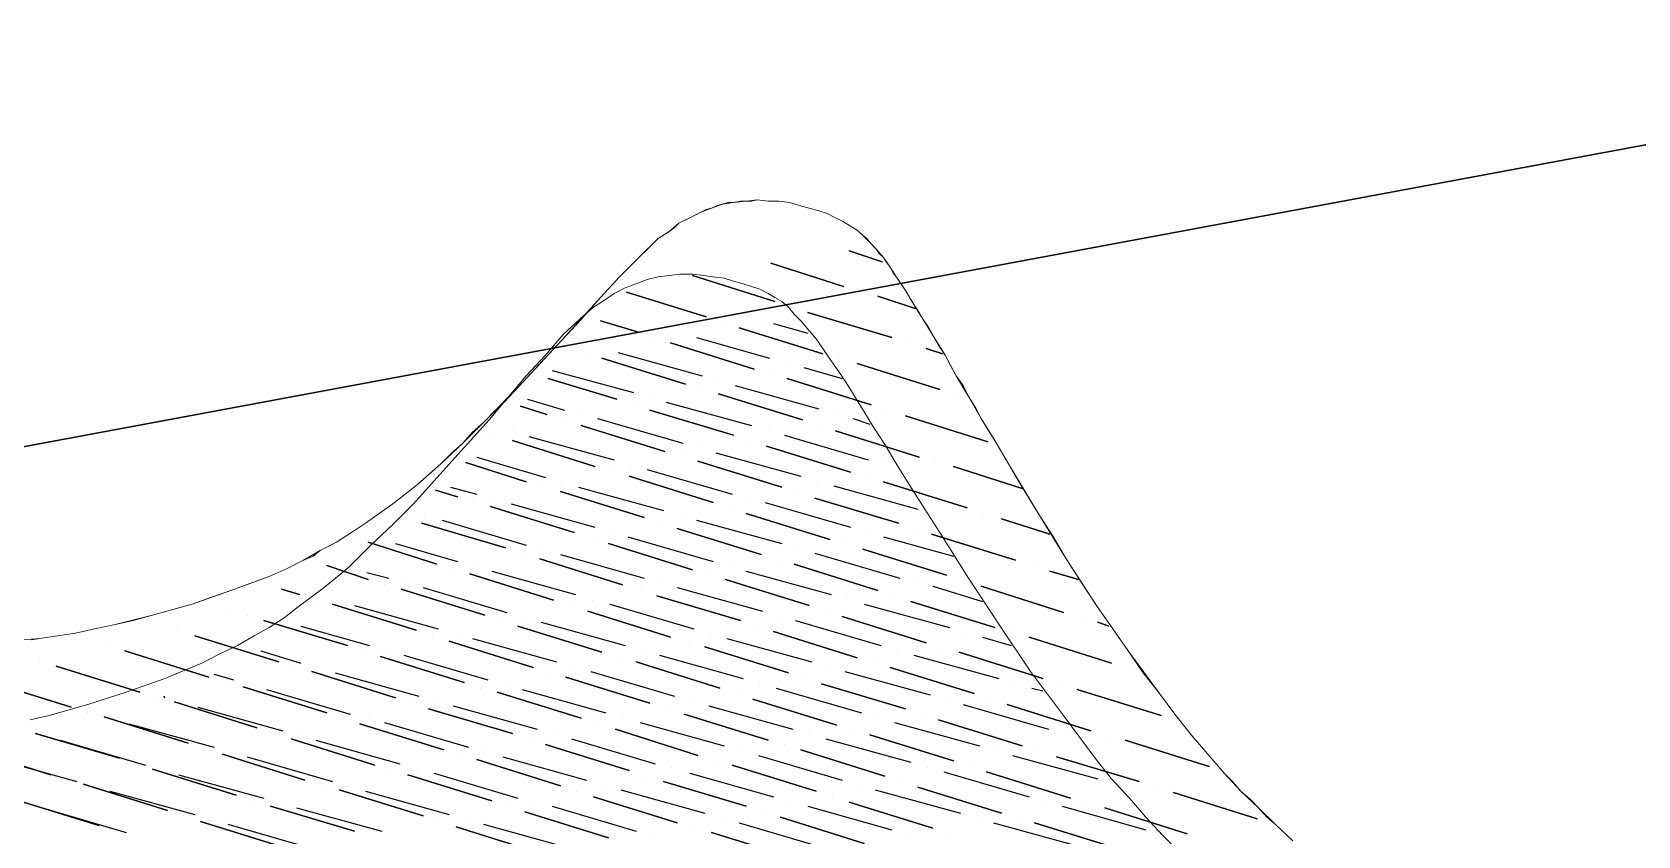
# Model space of a CAD drawing. Header units: millimetres. Extents: x -5841 to 140562, y 1006 to 102310.
# Drawn here: x 102551 to 103788, y 39565 to 40184 of the extents above; entities that cross this region are included whole.
import ezdxf

# ---------------------------------------------------------------- set-up
doc = ezdxf.new("R2010")
doc.units = ezdxf.units.MM
doc.header["$LTSCALE"] = 10
doc.layers.add('PDF18_0', color=7, linetype='Continuous')
doc.layers.add('PDF18_WALLS', color=7, linetype='Continuous')
doc.layers.add('PDF18_1_DRAWING', color=7, linetype='Continuous', true_color=0x5cb800)

msp = doc.modelspace()

# ---------------------------------------------------------------- linework, layer by layer
at = {"layer": 'PDF18_0', "lineweight": 0}
for points in [[(103521.9601, 39561.38745), (103508.20212, 39574.08713), (103495.50244, 39586.78681), (103481.74445, 39599.48649), (103469.04477, 39613.24447), (103456.3451, 39628.06076), (103443.64542, 39642.87706), (103430.94574, 39658.75165), (103419.30437, 39674.62625), (103394.96332, 39707.43375), (103370.62227, 39742.35787), (103347.33952, 39778.34029), (103325.11509, 39814.32271), (103302.89065, 39851.36344), (103292.30758, 39869.35465), (103281.72452, 39886.28756), (103272.19976, 39903.22046), (103262.675, 39919.09506), (103254.20855, 39934.96966), (103245.7421, 39948.72764), (103237.27564, 39962.48563), (103229.8675, 39974.127), (103223.51766, 39984.71007), (103217.16782, 39994.23482), (103211.87629, 40002.70128), (103206.58475, 40010.10942), (103201.29322, 40016.45926), (103196.00169, 40021.75079), (103190.71016, 40027.04233), (103186.47693, 40031.27555), (103181.1854, 40034.45047), (103175.89386, 40037.62539), (103169.54402, 40040.80031), (103163.19419, 40043.97523), (103156.84435, 40046.09185), (103149.4362, 40048.20846), (103142.02805, 40050.32507), (103134.61991, 40052.44168), (103126.15346, 40053.49999), (103117.687, 40053.49999), (103109.22055, 40054.5583), (103100.7541, 40053.49999), (103091.22934, 40052.44168), (103082.76289, 40051.38338), (103074.29644, 40048.20846), (103065.82998, 40045.03354), (103057.36353, 40040.80031), (103048.89708, 40036.56709), (103041.48893, 40030.21725), (103033.02248, 40024.92571), (103018.20619, 40010.10942), (103003.3899, 39995.29313), (102988.57361, 39979.41853), (102958.94102, 39946.61103), (102929.30844, 39914.86183), (102898.61755, 39883.11264), (102882.74295, 39867.23804), (102865.81005, 39851.36344), (102847.81884, 39835.48884), (102828.76932, 39820.67255), (102807.60319, 39805.85626), (102797.02012, 39798.44812), (102785.37875, 39791.03997), (102772.67907, 39784.69013), (102759.9794, 39777.28199), (102747.27972, 39770.93215), (102733.52173, 39764.58231), (102703.88915, 39753.99924), (102674.25657, 39743.41618), (102643.56568, 39734.94972), (102613.93309, 39727.54158), (102599.1168, 39724.36666), (102584.30051, 39721.19174), (102570.54253, 39719.07513), (102556.78454, 39716.95851), (102544.08486, 39715.90021)], [(102544.08486, 39715.90021), (102556.78454, 39716.95851), (102570.54253, 39719.07513), (102584.30051, 39721.19174), (102599.1168, 39724.36666), (102613.93309, 39727.54158), (102628.74939, 39730.7165), (102643.56568, 39734.94972), (102659.44027, 39739.18295), (102674.25657, 39743.41618), (102689.07286, 39748.70771), (102703.88915, 39753.99924), (102718.70544, 39759.29077), (102733.52173, 39764.58231), (102747.27972, 39770.93215), (102759.9794, 39777.28199), (102772.67907, 39784.69013), (102785.37875, 39791.03997), (102797.02012, 39798.44812), (102807.60319, 39805.85626), (102818.18625, 39813.26441), (102828.76932, 39820.67255), (102838.29408, 39828.0807), (102847.81884, 39835.48884), (102865.81005, 39851.36344), (102882.74295, 39867.23804), (102898.61755, 39883.11264), (102914.49215, 39898.98724), (102929.30844, 39914.86183), (102958.94102, 39946.61103), (102988.57361, 39979.41853), (103003.3899, 39995.29313), (103018.20619, 40010.10942), (103025.61434, 40017.51757), (103033.02248, 40024.92571), (103041.48893, 40030.21725), (103048.89708, 40036.56709), (103057.36353, 40040.80031), (103065.82998, 40045.03354), (103074.29644, 40048.20846), (103082.76289, 40051.38338), (103091.22934, 40052.44168), (103100.7541, 40053.49999), (103109.22055, 40054.5583), (103117.687, 40053.49999), (103126.15346, 40053.49999), (103134.61991, 40052.44168), (103142.02805, 40050.32507), (103149.4362, 40048.20846), (103156.84435, 40046.09185), (103163.19419, 40043.97523), (103169.54402, 40040.80031), (103175.89386, 40037.62539), (103181.1854, 40034.45047), (103186.47693, 40031.27555), (103190.71016, 40027.04233), (103196.00169, 40021.75079), (103201.29322, 40016.45926), (103206.58475, 40010.10942), (103211.87629, 40002.70128), (103217.16782, 39994.23482), (103220.34274, 39990.0016), (103223.51766, 39984.71007), (103226.69258, 39979.41853), (103229.8675, 39974.127), (103234.10072, 39967.77716), (103237.27564, 39962.48563), (103241.50887, 39956.13579), (103245.7421, 39948.72764), (103254.20855, 39934.96966), (103262.675, 39919.09506), (103272.19976, 39903.22046), (103281.72452, 39886.28756), (103292.30758, 39869.35465), (103302.89065, 39851.36344), (103325.11509, 39814.32271), (103347.33952, 39778.34029), (103370.62227, 39742.35787), (103383.32195, 39724.36666), (103394.96332, 39707.43375), (103406.60469, 39690.50085), (103419.30437, 39674.62625), (103430.94574, 39658.75165), (103443.64542, 39642.87706), (103456.3451, 39628.06076), (103469.04477, 39613.24447), (103481.74445, 39599.48649), (103495.50244, 39586.78681), (103508.20212, 39574.08713), (103521.9601, 39561.38745)], [(103521.9601, 39561.38745), (103508.20212, 39574.08713), (103501.85228, 39579.37866), (103495.50244, 39586.78681), (103489.1526, 39593.13665), (103481.74445, 39599.48649), (103475.39461, 39606.89463), (103469.04477, 39613.24447), (103456.3451, 39628.06076), (103443.64542, 39642.87706), (103430.94574, 39658.75165), (103419.30437, 39674.62625), (103406.60469, 39690.50085), (103394.96332, 39707.43375), (103383.32195, 39724.36666), (103370.62227, 39742.35787), (103358.98089, 39760.34908), (103347.33952, 39778.34029), (103336.75646, 39796.3315), (103325.11509, 39814.32271), (103313.47371, 39833.37223), (103302.89065, 39851.36344), (103292.30758, 39869.35465), (103287.01605, 39877.82111), (103281.72452, 39886.28756), (103277.49129, 39894.75401), (103272.19976, 39903.22046), (103267.96653, 39911.68692), (103262.675, 39919.09506), (103258.44177, 39926.50321), (103254.20855, 39934.96966), (103249.97532, 39941.3195), (103245.7421, 39948.72764), (103241.50887, 39956.13579), (103237.27564, 39962.48563), (103234.10072, 39967.77716), (103229.8675, 39974.127), (103226.69258, 39979.41853), (103223.51766, 39984.71007), (103220.34274, 39990.0016), (103217.16782, 39994.23482), (103213.9929, 39998.46805), (103211.87629, 40002.70128), (103208.70137, 40006.9345), (103206.58475, 40010.10942), (103203.40983, 40013.28434), (103201.29322, 40016.45926), (103198.1183, 40019.63418), (103196.00169, 40021.75079), (103193.88508, 40024.92571), (103190.71016, 40027.04233), (103186.47693, 40031.27555), (103181.1854, 40034.45047), (103175.89386, 40037.62539), (103169.54402, 40040.80031), (103163.19419, 40043.97523), (103156.84435, 40046.09185), (103149.4362, 40048.20846), (103142.02805, 40050.32507), (103134.61991, 40052.44168), (103126.15346, 40053.49999), (103117.687, 40053.49999), (103109.22055, 40054.5583), (103104.98733, 40053.49999), (103100.7541, 40053.49999), (103096.52087, 40053.49999), (103091.22934, 40052.44168), (103086.99612, 40052.44168), (103082.76289, 40051.38338), (103078.52966, 40050.32507), (103074.29644, 40048.20846), (103070.06321, 40047.15015), (103065.82998, 40045.03354), (103061.59676, 40042.91693), (103057.36353, 40040.80031), (103053.13031, 40038.6837), (103048.89708, 40036.56709), (103045.72216, 40033.39217), (103041.48893, 40030.21725), (103033.02248, 40024.92571), (103025.61434, 40017.51757), (103018.20619, 40010.10942), (103010.79804, 40002.70128), (103003.3899, 39995.29313), (102988.57361, 39979.41853), (102973.75732, 39962.48563), (102958.94102, 39946.61103), (102944.12473, 39930.73643), (102929.30844, 39914.86183), (102914.49215, 39898.98724), (102898.61755, 39883.11264), (102890.1511, 39875.70449), (102882.74295, 39867.23804), (102874.2765, 39859.82989), (102865.81005, 39851.36344), (102857.3436, 39843.9553), (102847.81884, 39835.48884), (102838.29408, 39828.0807), (102828.76932, 39820.67255), (102818.18625, 39813.26441), (102807.60319, 39805.85626), (102797.02012, 39798.44812), (102785.37875, 39791.03997), (102779.02891, 39787.86505), (102772.67907, 39784.69013), (102767.38754, 39780.4569), (102759.9794, 39777.28199), (102747.27972, 39770.93215), (102733.52173, 39764.58231), (102718.70544, 39759.29077), (102703.88915, 39753.99924), (102689.07286, 39748.70771), (102674.25657, 39743.41618), (102659.44027, 39739.18295), (102643.56568, 39734.94972), (102628.74939, 39730.7165), (102613.93309, 39727.54158), (102599.1168, 39724.36666), (102584.30051, 39721.19174), (102570.54253, 39719.07513), (102556.78454, 39716.95851), (102550.4347, 39715.90021)], [(103435.17897, 39551.86269), (103421.42098, 39565.62068), (103408.7213, 39579.37866), (103396.02162, 39594.19495), (103382.26364, 39609.01125), (103369.56396, 39624.88584), (103345.22291, 39657.69335), (103319.82355, 39691.55916), (103296.54081, 39726.48327), (103272.19976, 39763.524), (103249.97532, 39798.44812), (103238.33395, 39816.43933), (103227.75088, 39833.37223), (103217.16782, 39850.30514), (103207.64306, 39866.17973), (103198.1183, 39880.99603), (103189.65185, 39894.75401), (103181.1854, 39908.512), (103173.77725, 39920.15337), (103166.36911, 39930.73643), (103160.01927, 39940.26119), (103154.72773, 39947.66934), (103148.37789, 39955.07748), (103143.08636, 39961.42732), (103137.79483, 39966.71886), (103133.5616, 39972.01039), (103128.27007, 39976.24361), (103122.97854, 39979.41853), (103117.687, 39982.59345), (103111.33717, 39985.76837), (103104.98733, 39987.88499), (103098.63749, 39990.0016), (103091.22934, 39992.11821), (103083.8212, 39994.23482), (103075.35474, 39995.29313), (103067.9466, 39996.35144), (103059.48015, 39997.40974), (103049.95539, 39997.40974), (103041.48893, 39996.35144), (103033.02248, 39995.29313), (103024.55603, 39993.17652), (103016.08958, 39990.0016), (103007.62312, 39986.82668), (102999.15667, 39982.59345), (102991.74853, 39977.30192), (102983.28207, 39972.01039), (102975.87393, 39965.66055), (102959.99933, 39950.84426), (102946.24135, 39934.96966), (102931.42505, 39919.09506), (102902.85078, 39885.22925), (102874.2765, 39853.48006), (102844.64392, 39820.67255), (102828.76932, 39804.79796), (102811.83642, 39788.92336), (102794.90351, 39771.99045), (102775.85399, 39756.11585), (102755.74617, 39741.29956), (102745.1631, 39732.83311), (102733.52173, 39725.42496), (102721.88036, 39719.07513), (102709.18068, 39711.66698), (102695.4227, 39705.31714), (102681.66471, 39697.909), (102653.09044, 39686.26762), (102623.45785, 39675.68456), (102593.82527, 39666.1598), (102564.19269, 39657.69335), (102549.37639, 39654.51843)]]:
    msp.add_lwpolyline(points, dxfattribs=at)
at = {"layer": 'PDF18_1_DRAWING', "lineweight": 25}
for points in [[(103175.89386, 39987.88499), (103119.80362, 40005.8762)], [(103205.52645, 40006.9345), (103180.12709, 40015.40096)], [(103122.97854, 39976.24361), (103059.48015, 39996.35144)], [(103070.06321, 39964.60224), (103008.68143, 39983.65176)], [(103230.9258, 39970.95208), (103202.35153, 39980.47684)], [(103017.14788, 39952.96087), (102988.57361, 39961.42732)], [(103160.01927, 39936.02797), (103095.46257, 39956.13579)], [(103212.93459, 39948.72764), (103148.37789, 39967.77716)], [(103107.10394, 39924.38659), (103042.54724, 39944.49442)], [(103054.18861, 39912.74522), (102989.63191, 39932.85305)], [(103252.09193, 39936.02797), (103239.39226, 39940.26119)], [(103249.97532, 39908.512), (103186.47693, 39928.61982)], [(103001.27329, 39901.10385), (102948.35796, 39916.97845)], [(103197.05999, 39896.87062), (103132.5033, 39916.97845)], [(102947.29965, 39889.46248), (102927.19183, 39895.81232)], [(103144.14467, 39885.22925), (103079.58797, 39905.33708)], [(103091.22934, 39873.58788), (103026.67264, 39892.6374)], [(103287.01605, 39868.29635), (103223.51766, 39888.40417)], [(102984.34038, 39849.24683), (102920.84199, 39869.35465)], [(103038.31401, 39860.8882), (102973.75732, 39880.99603)], [(103234.10072, 39856.65498), (103169.54402, 39876.7628)], [(103181.1854, 39845.0136), (103116.6287, 39865.12143)], [(102931.42505, 39837.60546), (102884.85957, 39852.42175)], [(103128.27007, 39833.37223), (103063.71337, 39853.48006)], [(103313.47371, 39832.31393), (103260.55839, 39849.24683)], [(103075.35474, 39821.73086), (103010.79804, 39841.83868)], [(103271.14145, 39817.49763), (103206.58475, 39837.60546)], [(102878.50973, 39825.96409), (102861.57682, 39831.25562)], [(103022.43942, 39810.08949), (102957.88272, 39830.19731)], [(103218.22613, 39805.85626), (103153.66943, 39824.90578)], [(102968.46578, 39798.44812), (102903.90908, 39818.55594)], [(103165.3108, 39793.15658), (103100.7541, 39813.26441)], [(103334.63984, 39797.38981), (103297.59912, 39809.03118)], [(102915.55046, 39786.80674), (102850.99376, 39805.85626)], [(103112.39547, 39781.51521), (103047.83877, 39801.62304)], [(103308.18218, 39777.28199), (103243.62548, 39797.38981)], [(102862.63513, 39774.10707), (102809.7198, 39791.03997)], [(103059.48015, 39769.87384), (102994.92345, 39789.98166)], [(103255.26685, 39765.64061), (103190.71016, 39785.74844)], [(102809.7198, 39762.46569), (102777.97061, 39773.04876)], [(103005.50651, 39758.23247), (102942.00812, 39778.34029)], [(103202.35153, 39753.99924), (103137.79483, 39774.10707)], [(102952.59119, 39746.5911), (102888.03449, 39766.69892)], [(103149.4362, 39742.35787), (103084.8795, 39762.46569)], [(103356.86428, 39762.46569), (103334.63984, 39768.81553)], [(102756.80448, 39750.82432), (102743.04649, 39755.05755)], [(102899.67586, 39734.94972), (102835.11916, 39755.05755)], [(103096.52087, 39730.7165), (103031.96418, 39749.76602)], [(103292.30758, 39725.42496), (103227.75088, 39745.53279)], [(103345.22291, 39737.06634), (103281.72452, 39757.17416)], [(102846.76053, 39723.30835), (102782.20383, 39743.41618)], [(103042.54724, 39718.01682), (102979.04885, 39738.12464)], [(103239.39226, 39713.78359), (103174.83556, 39733.89142)], [(102793.8452, 39711.66698), (102729.28851, 39730.7165)], [(102989.63191, 39706.37545), (102925.07522, 39726.48327)], [(103186.47693, 39702.14222), (103121.92023, 39722.25005)], [(103380.14703, 39726.48327), (103371.68057, 39729.65819)], [(102740.92988, 39698.9673), (102676.37318, 39719.07513)], [(102936.71659, 39694.73408), (102872.15989, 39714.8419)], [(103133.5616, 39690.50085), (103069.0049, 39710.60867)], [(103382.26364, 39697.909), (103318.76525, 39718.01682)], [(102686.95624, 39687.32593), (102622.39955, 39707.43375)], [(102883.80126, 39683.0927), (102819.24456, 39703.20053)], [(103080.64628, 39678.85948), (103016.08958, 39698.9673)], [(103329.34831, 39686.26762), (103264.79161, 39706.37545)], [(102581.12559, 39664.04319), (102516.56889, 39684.15101)], [(102634.04092, 39675.68456), (102569.48422, 39695.79238)], [(102830.88593, 39671.45133), (102766.32923, 39691.55916)], [(103026.67264, 39667.21811), (102962.11594, 39687.32593)], [(103276.43298, 39674.62625), (103211.87629, 39694.73408)], [(102777.97061, 39659.80996), (102713.41391, 39679.91778)], [(102973.75732, 39655.57673), (102909.20062, 39675.68456)], [(103223.51766, 39662.98488), (103158.96096, 39682.0344)], [(103420.36267, 39657.69335), (103355.80598, 39677.80117)], [(102723.99697, 39648.16859), (102660.49858, 39668.27641)], [(102920.84199, 39643.93536), (102856.28529, 39662.98488)], [(103170.60233, 39650.2852), (103106.04563, 39670.39303)], [(103366.38904, 39646.05197), (103301.83234, 39666.1598)], [(102671.08165, 39636.52722), (102606.52495, 39656.63504)], [(102867.92666, 39631.23568), (102803.36996, 39651.34351)], [(103063.71337, 39627.00246), (103000.21498, 39647.11028)], [(103117.687, 39638.64383), (103053.13031, 39658.75165)], [(103313.47371, 39634.4106), (103248.91701, 39654.51843)], [(102618.16632, 39624.88584), (102553.60962, 39643.93536)], [(102815.01134, 39619.59431), (102750.45464, 39639.70214)], [(103010.79804, 39615.36109), (102946.24135, 39635.46891)], [(103260.55839, 39622.76923), (103196.00169, 39642.87706)], [(103457.4034, 39618.536), (103392.8467, 39638.64383)], [(102565.25099, 39612.18617), (102500.69429, 39632.29399)], [(102761.0377, 39607.95294), (102697.53931, 39628.06076)], [(102957.88272, 39603.71971), (102893.32602, 39623.82754)], [(103207.64306, 39611.12786), (103143.08636, 39631.23568)], [(103403.42977, 39606.89463), (103339.93138, 39625.94415)], [(102708.12238, 39596.31157), (102643.56568, 39616.41939)], [(102904.96739, 39592.07834), (102840.41069, 39612.18617)], [(103154.72773, 39599.48649), (103090.17103, 39619.59431)], [(103350.51444, 39594.19495), (103285.95774, 39614.30278)], [(102655.20705, 39584.6702), (102590.65035, 39604.77802)], [(102852.05206, 39580.43697), (102787.49537, 39600.54479)], [(103100.7541, 39587.84512), (103037.25571, 39606.89463)], [(103297.59912, 39582.55358), (103233.04242, 39602.66141)], [(103494.44413, 39578.32036), (103429.88743, 39598.42818)], [(102602.29172, 39573.02882), (102537.73502, 39593.13665)], [(102799.13674, 39568.7956), (102734.58004, 39587.84512)], [(103047.83877, 39575.14544), (102983.28207, 39595.25326)], [(103244.68379, 39570.91221), (103180.12709, 39591.02003)], [(103440.4705, 39566.67898), (103376.97211, 39586.78681)], [(102745.1631, 39556.09592), (102680.60641, 39576.20374)], [(102994.92345, 39563.50406), (102930.36675, 39583.61189)], [(103191.76846, 39559.27084), (103127.21176, 39579.37866)], [(103387.55517, 39555.03761), (103322.99847, 39575.14544)], [(102942.00812, 39551.86269), (102877.45142, 39571.97052)], [(103138.85314, 39547.62947), (103074.29644, 39567.73729)]]:
    msp.add_lwpolyline(points, close=True, dxfattribs=at)
for points in [[(103119.80362, 40005.8762), (103175.89386, 39987.88499)], [(103180.12709, 40015.40096), (103205.52645, 40006.9345)], [(103059.48015, 39996.35144), (103122.97854, 39976.24361)], [(103008.68143, 39983.65176), (103070.06321, 39964.60224)], [(103188.59354, 39983.65176), (103188.59354, 39983.65176)], [(103188.59354, 39983.65176), (103188.59354, 39983.65176)], [(103188.59354, 39983.65176), (103188.59354, 39983.65176)], [(103202.35153, 39980.47684), (103230.9258, 39970.95208)], [(103135.67822, 39972.01039), (103135.67822, 39972.01039)], [(103135.67822, 39972.01039), (103135.67822, 39972.01039)], [(103135.67822, 39972.01039), (103135.67822, 39972.01039)], [(102988.57361, 39961.42732), (103017.14788, 39952.96087)], [(103082.76289, 39960.36902), (103082.76289, 39960.36902)], [(103082.76289, 39960.36902), (103082.76289, 39960.36902)], [(103082.76289, 39960.36902), (103082.76289, 39960.36902)], [(103095.46257, 39956.13579), (103160.01927, 39936.02797)], [(103121.92023, 39959.31071), (103148.37789, 39951.90256)], [(103148.37789, 39967.77716), (103212.93459, 39948.72764)], [(103029.84756, 39948.72764), (103029.84756, 39948.72764)], [(103029.84756, 39948.72764), (103029.84756, 39948.72764)], [(103029.84756, 39948.72764), (103029.84756, 39948.72764)], [(103042.54724, 39944.49442), (103107.10394, 39924.38659)], [(103062.65506, 39948.72764), (103118.74531, 39932.85305)], [(103226.69258, 39944.49442), (103226.69258, 39944.49442)], [(103226.69258, 39944.49442), (103226.69258, 39944.49442)], [(103226.69258, 39944.49442), (103226.69258, 39944.49442)], [(102976.93224, 39937.08627), (102976.93224, 39937.08627)], [(102976.93224, 39937.08627), (102976.93224, 39937.08627)], [(102976.93224, 39937.08627), (102976.93224, 39937.08627)], [(102989.63191, 39932.85305), (103054.18861, 39912.74522)], [(103002.33159, 39937.08627), (103066.88829, 39919.09506)], [(103172.71894, 39932.85305), (103172.71894, 39932.85305)], [(103172.71894, 39932.85305), (103172.71894, 39932.85305)], [(103172.71894, 39932.85305), (103172.71894, 39932.85305)], [(103239.39226, 39940.26119), (103252.09193, 39936.02797)], [(102951.53288, 39923.32829), (103013.97296, 39906.39538)], [(103119.80362, 39920.15337), (103119.80362, 39920.15337)], [(103119.80362, 39920.15337), (103119.80362, 39920.15337)], [(103119.80362, 39920.15337), (103119.80362, 39920.15337)], [(103132.5033, 39928.61982), (103132.5033, 39928.61982)], [(103145.20297, 39925.4449), (103174.83556, 39916.97845)], [(103186.47693, 39928.61982), (103249.97532, 39908.512)], [(102948.35796, 39916.97845), (103001.27329, 39901.10385)], [(103066.88829, 39908.512), (103066.88829, 39908.512)], [(103066.88829, 39908.512), (103066.88829, 39908.512)], [(103066.88829, 39908.512), (103066.88829, 39908.512)], [(103079.58797, 39915.92014), (103079.58797, 39915.92014)], [(103092.28765, 39911.68692), (103156.84435, 39893.6957)], [(103132.5033, 39916.97845), (103197.05999, 39896.87062)], [(102927.19183, 39895.81232), (102947.29965, 39889.46248)], [(102932.48336, 39901.10385), (102961.05764, 39892.6374)], [(103013.97296, 39896.87062), (103013.97296, 39896.87062)], [(103013.97296, 39896.87062), (103013.97296, 39896.87062)], [(103013.97296, 39896.87062), (103013.97296, 39896.87062)], [(103026.67264, 39902.16216), (103026.67264, 39902.16216)], [(103039.37232, 39898.98724), (103104.98733, 39880.99603)], [(103079.58797, 39905.33708), (103144.14467, 39885.22925)], [(103263.73331, 39904.27877), (103263.73331, 39904.27877)], [(103263.73331, 39904.27877), (103263.73331, 39904.27877)], [(103263.73331, 39904.27877), (103263.73331, 39904.27877)], [(102961.05764, 39885.22925), (102961.05764, 39885.22925)], [(102961.05764, 39885.22925), (102961.05764, 39885.22925)], [(102961.05764, 39885.22925), (102961.05764, 39885.22925)], [(102973.75732, 39889.46248), (102973.75732, 39889.46248)], [(102986.45699, 39886.28756), (103052.072, 39867.23804)], [(103026.67264, 39892.6374), (103091.22934, 39873.58788)], [(103170.60233, 39889.46248), (103170.60233, 39889.46248)], [(103183.30201, 39886.28756), (103196.00169, 39882.05433)], [(103209.75967, 39892.6374), (103209.75967, 39892.6374)], [(103209.75967, 39892.6374), (103209.75967, 39892.6374)], [(103209.75967, 39892.6374), (103209.75967, 39892.6374)], [(103223.51766, 39888.40417), (103287.01605, 39868.29635)], [(102907.084, 39873.58788), (102907.084, 39873.58788)], [(102907.084, 39873.58788), (102907.084, 39873.58788)], [(102907.084, 39873.58788), (102907.084, 39873.58788)], [(102920.84199, 39876.7628), (102920.84199, 39876.7628)], [(102920.84199, 39869.35465), (102984.34038, 39849.24683)], [(102933.54167, 39872.52957), (102999.15667, 39854.53836)], [(102973.75732, 39880.99603), (103038.31401, 39860.8882)], [(103103.92902, 39869.35465), (103103.92902, 39869.35465)], [(103103.92902, 39869.35465), (103103.92902, 39869.35465)], [(103103.92902, 39869.35465), (103103.92902, 39869.35465)], [(103117.687, 39876.7628), (103117.687, 39876.7628)], [(103130.38668, 39873.58788), (103194.94338, 39854.53836)], [(103156.84435, 39880.99603), (103156.84435, 39880.99603)], [(103156.84435, 39880.99603), (103156.84435, 39880.99603)], [(103156.84435, 39880.99603), (103156.84435, 39880.99603)], [(103169.54402, 39876.7628), (103234.10072, 39856.65498)], [(102893.32602, 39856.65498), (102946.24135, 39840.78038)], [(103051.01369, 39857.71328), (103051.01369, 39857.71328)], [(103051.01369, 39857.71328), (103051.01369, 39857.71328)], [(103051.01369, 39857.71328), (103051.01369, 39857.71328)], [(103064.77168, 39864.06312), (103064.77168, 39864.06312)], [(103077.47136, 39859.82989), (103143.08636, 39841.83868)], [(103116.6287, 39865.12143), (103181.1854, 39845.0136)], [(102884.85957, 39852.42175), (102931.42505, 39837.60546)], [(102998.09837, 39846.07191), (102998.09837, 39846.07191)], [(102998.09837, 39846.07191), (102998.09837, 39846.07191)], [(102998.09837, 39846.07191), (102998.09837, 39846.07191)], [(103011.85635, 39850.30514), (103011.85635, 39850.30514)], [(103024.55603, 39847.13022), (103090.17103, 39828.0807)], [(103063.71337, 39853.48006), (103128.27007, 39833.37223)], [(103208.70137, 39851.36344), (103208.70137, 39851.36344)], [(103246.8004, 39852.42175), (103246.8004, 39852.42175)], [(103246.8004, 39852.42175), (103246.8004, 39852.42175)], [(103246.8004, 39852.42175), (103246.8004, 39852.42175)], [(103260.55839, 39849.24683), (103313.47371, 39832.31393)], [(102873.21819, 39833.37223), (102893.32602, 39828.0807)], [(102944.12473, 39833.37223), (102944.12473, 39833.37223)], [(102944.12473, 39833.37223), (102944.12473, 39833.37223)], [(102944.12473, 39833.37223), (102944.12473, 39833.37223)], [(102958.94102, 39837.60546), (102958.94102, 39837.60546)], [(102971.6407, 39833.37223), (103037.25571, 39815.38102)], [(103010.79804, 39841.83868), (103075.35474, 39821.73086)], [(103155.78604, 39837.60546), (103155.78604, 39837.60546)], [(103168.48572, 39834.43054), (103233.04242, 39816.43933)], [(103193.88508, 39840.78038), (103193.88508, 39840.78038)], [(103193.88508, 39840.78038), (103193.88508, 39840.78038)], [(103193.88508, 39840.78038), (103193.88508, 39840.78038)], [(103206.58475, 39837.60546), (103271.14145, 39817.49763)], [(102861.57682, 39831.25562), (102878.50973, 39825.96409)], [(102891.20941, 39821.73086), (102891.20941, 39821.73086)], [(102891.20941, 39821.73086), (102891.20941, 39821.73086)], [(102891.20941, 39821.73086), (102891.20941, 39821.73086)], [(102906.0257, 39824.90578), (102906.0257, 39824.90578)], [(102919.78368, 39820.67255), (102984.34038, 39802.68134)], [(102957.88272, 39830.19731), (103022.43942, 39810.08949)], [(103102.87071, 39824.90578), (103102.87071, 39824.90578)], [(103115.57039, 39821.73086), (103181.1854, 39802.68134)], [(103140.96975, 39829.13901), (103140.96975, 39829.13901)], [(103140.96975, 39829.13901), (103140.96975, 39829.13901)], [(103140.96975, 39829.13901), (103140.96975, 39829.13901)], [(103153.66943, 39824.90578), (103218.22613, 39805.85626)], [(102838.29408, 39810.08949), (102838.29408, 39810.08949)], [(102838.29408, 39810.08949), (102838.29408, 39810.08949)], [(102838.29408, 39810.08949), (102838.29408, 39810.08949)], [(102853.11037, 39811.14779), (102853.11037, 39811.14779)], [(102866.86836, 39807.97287), (102931.42505, 39788.92336)], [(102903.90908, 39818.55594), (102968.46578, 39798.44812)], [(103049.95539, 39812.2061), (103049.95539, 39812.2061)], [(103062.65506, 39807.97287), (103128.27007, 39789.98166)], [(103088.05442, 39817.49763), (103088.05442, 39817.49763)], [(103088.05442, 39817.49763), (103088.05442, 39817.49763)], [(103088.05442, 39817.49763), (103088.05442, 39817.49763)], [(103100.7541, 39813.26441), (103165.3108, 39793.15658)], [(103283.84113, 39813.26441), (103283.84113, 39813.26441)], [(103283.84113, 39813.26441), (103283.84113, 39813.26441)], [(103283.84113, 39813.26441), (103283.84113, 39813.26441)], [(103297.59912, 39809.03118), (103334.63984, 39797.38981)], [(102850.99376, 39805.85626), (102915.55046, 39786.80674)], [(102997.04006, 39798.44812), (102997.04006, 39798.44812)], [(103009.73974, 39795.2732), (103075.35474, 39776.22368)], [(103035.13909, 39805.85626), (103035.13909, 39805.85626)], [(103035.13909, 39805.85626), (103035.13909, 39805.85626)], [(103035.13909, 39805.85626), (103035.13909, 39805.85626)], [(103047.83877, 39801.62304), (103112.39547, 39781.51521)], [(103193.88508, 39799.50642), (103193.88508, 39799.50642)], [(103206.58475, 39795.2732), (103260.55839, 39780.4569)], [(103230.9258, 39801.62304), (103230.9258, 39801.62304)], [(103230.9258, 39801.62304), (103230.9258, 39801.62304)], [(103230.9258, 39801.62304), (103230.9258, 39801.62304)], [(103243.62548, 39797.38981), (103308.18218, 39777.28199)], [(102809.7198, 39791.03997), (102862.63513, 39774.10707)], [(102830.88593, 39789.98166), (102878.50973, 39776.22368)], [(102928.25013, 39782.57352), (102928.25013, 39782.57352)], [(102928.25013, 39782.57352), (102928.25013, 39782.57352)], [(102928.25013, 39782.57352), (102928.25013, 39782.57352)], [(102944.12473, 39785.74844), (102944.12473, 39785.74844)], [(102982.22377, 39794.21489), (102982.22377, 39794.21489)], [(102982.22377, 39794.21489), (102982.22377, 39794.21489)], [(102982.22377, 39794.21489), (102982.22377, 39794.21489)], [(102994.92345, 39789.98166), (103059.48015, 39769.87384)], [(103140.96975, 39785.74844), (103140.96975, 39785.74844)], [(103153.66943, 39782.57352), (103219.28443, 39763.524)], [(103178.01048, 39789.98166), (103178.01048, 39789.98166)], [(103178.01048, 39789.98166), (103178.01048, 39789.98166)], [(103178.01048, 39789.98166), (103178.01048, 39789.98166)], [(103190.71016, 39785.74844), (103255.26685, 39765.64061)], [(102777.97061, 39773.04876), (102809.7198, 39762.46569)], [(102875.33481, 39770.93215), (102875.33481, 39770.93215)], [(102875.33481, 39770.93215), (102875.33481, 39770.93215)], [(102875.33481, 39770.93215), (102875.33481, 39770.93215)], [(102891.20941, 39773.04876), (102891.20941, 39773.04876)], [(102942.00812, 39778.34029), (103005.50651, 39758.23247)], [(102957.88272, 39781.51521), (103022.43942, 39763.524)], [(103088.05442, 39773.04876), (103088.05442, 39773.04876)], [(103125.09515, 39777.28199), (103125.09515, 39777.28199)], [(103125.09515, 39777.28199), (103125.09515, 39777.28199)], [(103125.09515, 39777.28199), (103125.09515, 39777.28199)], [(103137.79483, 39774.10707), (103202.35153, 39753.99924)], [(103321.94017, 39773.04876), (103321.94017, 39773.04876)], [(103321.94017, 39773.04876), (103321.94017, 39773.04876)], [(103321.94017, 39773.04876), (103321.94017, 39773.04876)], [(102808.6615, 39767.75723), (102825.5944, 39763.524)], [(102822.41948, 39758.23247), (102822.41948, 39758.23247)], [(102822.41948, 39758.23247), (102822.41948, 39758.23247)], [(102822.41948, 39758.23247), (102822.41948, 39758.23247)], [(102839.35239, 39759.29077), (102839.35239, 39759.29077)], [(102888.03449, 39766.69892), (102952.59119, 39746.5911)], [(102904.96739, 39768.81553), (102969.52409, 39750.82432)], [(103035.13909, 39760.34908), (103035.13909, 39760.34908)], [(103072.17982, 39765.64061), (103072.17982, 39765.64061)], [(103072.17982, 39765.64061), (103072.17982, 39765.64061)], [(103072.17982, 39765.64061), (103072.17982, 39765.64061)], [(103084.8795, 39762.46569), (103149.4362, 39742.35787)], [(103100.7541, 39768.81553), (103166.36911, 39750.82432)], [(103231.98411, 39760.34908), (103231.98411, 39760.34908)], [(103267.96653, 39761.40739), (103267.96653, 39761.40739)], [(103267.96653, 39761.40739), (103267.96653, 39761.40739)], [(103267.96653, 39761.40739), (103267.96653, 39761.40739)], [(103334.63984, 39768.81553), (103356.86428, 39762.46569)], [(102743.04649, 39755.05755), (102756.80448, 39750.82432)], [(102769.50415, 39746.5911), (102769.50415, 39746.5911)], [(102769.50415, 39746.5911), (102769.50415, 39746.5911)], [(102769.50415, 39746.5911), (102769.50415, 39746.5911)], [(102786.43706, 39746.5911), (102786.43706, 39746.5911)], [(102835.11916, 39755.05755), (102899.67586, 39734.94972)], [(102852.05206, 39756.11585), (102916.60876, 39737.06634)], [(102982.22377, 39746.5911), (102982.22377, 39746.5911)], [(103019.2645, 39753.99924), (103019.2645, 39753.99924)], [(103019.2645, 39753.99924), (103019.2645, 39753.99924)], [(103019.2645, 39753.99924), (103019.2645, 39753.99924)], [(103031.96418, 39749.76602), (103096.52087, 39730.7165)], [(103047.83877, 39756.11585), (103113.45378, 39738.12464)], [(103179.06878, 39747.6494), (103179.06878, 39747.6494)], [(103215.05121, 39749.76602), (103215.05121, 39749.76602)], [(103215.05121, 39749.76602), (103215.05121, 39749.76602)], [(103215.05121, 39749.76602), (103215.05121, 39749.76602)], [(103227.75088, 39745.53279), (103292.30758, 39725.42496)], [(103244.68379, 39757.17416), (103282.78282, 39745.53279)], [(103281.72452, 39757.17416), (103345.22291, 39737.06634)], [(102702.83084, 39739.18295), (102702.83084, 39739.18295)], [(102702.83084, 39739.18295), (102702.83084, 39739.18295)], [(102702.83084, 39739.18295), (102702.83084, 39739.18295)], [(102716.58883, 39734.94972), (102716.58883, 39734.94972)], [(102716.58883, 39734.94972), (102716.58883, 39734.94972)], [(102716.58883, 39734.94972), (102716.58883, 39734.94972)], [(102782.20383, 39743.41618), (102846.76053, 39723.30835)], [(102799.13674, 39742.35787), (102863.69344, 39724.36666)], [(102929.30844, 39733.89142), (102929.30844, 39733.89142)], [(102965.29086, 39742.35787), (102965.29086, 39742.35787)], [(102965.29086, 39742.35787), (102965.29086, 39742.35787)], [(102965.29086, 39742.35787), (102965.29086, 39742.35787)], [(102979.04885, 39738.12464), (103042.54724, 39718.01682)], [(102995.98175, 39743.41618), (103060.53845, 39724.36666)], [(103126.15346, 39733.89142), (103126.15346, 39733.89142)], [(103162.13588, 39738.12464), (103162.13588, 39738.12464)], [(103162.13588, 39738.12464), (103162.13588, 39738.12464)], [(103162.13588, 39738.12464), (103162.13588, 39738.12464)], [(103174.83556, 39733.89142), (103239.39226, 39713.78359)], [(103191.76846, 39743.41618), (103257.38347, 39725.42496)], [(103358.98089, 39733.89142), (103358.98089, 39733.89142)], [(103358.98089, 39733.89142), (103358.98089, 39733.89142)], [(103358.98089, 39733.89142), (103358.98089, 39733.89142)], [(102662.61519, 39723.30835), (102662.61519, 39723.30835)], [(102662.61519, 39723.30835), (102662.61519, 39723.30835)], [(102662.61519, 39723.30835), (102662.61519, 39723.30835)], [(102729.28851, 39730.7165), (102793.8452, 39711.66698)], [(102757.86278, 39726.48327), (102810.77811, 39711.66698)], [(102912.37554, 39730.7165), (102912.37554, 39730.7165)], [(102912.37554, 39730.7165), (102912.37554, 39730.7165)], [(102912.37554, 39730.7165), (102912.37554, 39730.7165)], [(102925.07522, 39726.48327), (102989.63191, 39706.37545)], [(102943.06643, 39729.65819), (103007.62312, 39711.66698)], [(103073.23813, 39721.19174), (103073.23813, 39721.19174)], [(103109.22055, 39726.48327), (103109.22055, 39726.48327)], [(103109.22055, 39726.48327), (103109.22055, 39726.48327)], [(103109.22055, 39726.48327), (103109.22055, 39726.48327)], [(103121.92023, 39722.25005), (103186.47693, 39702.14222)], [(103138.85314, 39730.7165), (103204.46814, 39711.66698)], [(103270.08315, 39721.19174), (103270.08315, 39721.19174)], [(103305.00726, 39722.25005), (103305.00726, 39722.25005)], [(103305.00726, 39722.25005), (103305.00726, 39722.25005)], [(103305.00726, 39722.25005), (103305.00726, 39722.25005)], [(103371.68057, 39729.65819), (103380.14703, 39726.48327)], [(102609.69987, 39711.66698), (102609.69987, 39711.66698)], [(102609.69987, 39711.66698), (102609.69987, 39711.66698)], [(102609.69987, 39711.66698), (102609.69987, 39711.66698)], [(102676.37318, 39719.07513), (102740.92988, 39698.9673)], [(102859.46021, 39719.07513), (102859.46021, 39719.07513)], [(102859.46021, 39719.07513), (102859.46021, 39719.07513)], [(102859.46021, 39719.07513), (102859.46021, 39719.07513)], [(102872.15989, 39714.8419), (102936.71659, 39694.73408)], [(102877.45142, 39720.13343), (102877.45142, 39720.13343)], [(102890.1511, 39716.95851), (102954.7078, 39698.9673)], [(103056.30523, 39714.8419), (103056.30523, 39714.8419)], [(103056.30523, 39714.8419), (103056.30523, 39714.8419)], [(103056.30523, 39714.8419), (103056.30523, 39714.8419)], [(103069.0049, 39710.60867), (103133.5616, 39690.50085)], [(103085.93781, 39716.95851), (103151.55281, 39698.9673)], [(103217.16782, 39708.49206), (103217.16782, 39708.49206)], [(103252.09193, 39709.55037), (103252.09193, 39709.55037)], [(103252.09193, 39709.55037), (103252.09193, 39709.55037)], [(103252.09193, 39709.55037), (103252.09193, 39709.55037)], [(103282.78282, 39718.01682), (103305.00726, 39711.66698)], [(103318.76525, 39718.01682), (103382.26364, 39697.909)], [(102556.78454, 39700.02561), (102556.78454, 39700.02561)], [(102556.78454, 39700.02561), (102556.78454, 39700.02561)], [(102556.78454, 39700.02561), (102556.78454, 39700.02561)], [(102622.39955, 39707.43375), (102686.95624, 39687.32593)], [(102727.17189, 39707.43375), (102757.86278, 39697.909)], [(102806.54488, 39707.43375), (102806.54488, 39707.43375)], [(102806.54488, 39707.43375), (102806.54488, 39707.43375)], [(102806.54488, 39707.43375), (102806.54488, 39707.43375)], [(102819.24456, 39703.20053), (102883.80126, 39683.0927)], [(102824.53609, 39707.43375), (102824.53609, 39707.43375)], [(102837.23577, 39704.25883), (102901.79247, 39685.20932)], [(103002.33159, 39703.20053), (103002.33159, 39703.20053)], [(103002.33159, 39703.20053), (103002.33159, 39703.20053)], [(103002.33159, 39703.20053), (103002.33159, 39703.20053)], [(103016.08958, 39698.9673), (103080.64628, 39678.85948)], [(103020.3228, 39707.43375), (103020.3228, 39707.43375)], [(103034.08079, 39704.25883), (103098.63749, 39686.26762)], [(103199.17661, 39697.909), (103199.17661, 39697.909)], [(103199.17661, 39697.909), (103199.17661, 39697.909)], [(103199.17661, 39697.909), (103199.17661, 39697.909)], [(103229.8675, 39704.25883), (103295.4825, 39686.26762)], [(103264.79161, 39706.37545), (103329.34831, 39686.26762)], [(102516.56889, 39684.15101), (102581.12559, 39664.04319)], [(102569.48422, 39695.79238), (102634.04092, 39675.68456)], [(102691.18947, 39689.44254), (102706.00576, 39685.20932)], [(102700.71423, 39684.15101), (102700.71423, 39684.15101)], [(102700.71423, 39684.15101), (102700.71423, 39684.15101)], [(102700.71423, 39684.15101), (102700.71423, 39684.15101)], [(102753.62956, 39695.79238), (102753.62956, 39695.79238)], [(102753.62956, 39695.79238), (102753.62956, 39695.79238)], [(102753.62956, 39695.79238), (102753.62956, 39695.79238)], [(102766.32923, 39691.55916), (102830.88593, 39671.45133)], [(102771.62077, 39694.73408), (102771.62077, 39694.73408)], [(102784.32045, 39690.50085), (102848.87714, 39672.50964)], [(102949.41627, 39690.50085), (102949.41627, 39690.50085)], [(102949.41627, 39690.50085), (102949.41627, 39690.50085)], [(102949.41627, 39690.50085), (102949.41627, 39690.50085)], [(102962.11594, 39687.32593), (103026.67264, 39667.21811)], [(102967.40748, 39694.73408), (102967.40748, 39694.73408)], [(102981.16546, 39691.55916), (103045.72216, 39672.50964)], [(103146.26128, 39686.26762), (103146.26128, 39686.26762)], [(103146.26128, 39686.26762), (103146.26128, 39686.26762)], [(103146.26128, 39686.26762), (103146.26128, 39686.26762)], [(103164.25249, 39695.79238), (103164.25249, 39695.79238)], [(103176.95217, 39691.55916), (103242.56718, 39673.56794)], [(103211.87629, 39694.73408), (103276.43298, 39674.62625)], [(103396.02162, 39693.67577), (103396.02162, 39693.67577)], [(103396.02162, 39693.67577), (103396.02162, 39693.67577)], [(103396.02162, 39693.67577), (103396.02162, 39693.67577)], [(102646.7406, 39671.45133), (102646.7406, 39671.45133)], [(102646.7406, 39671.45133), (102646.7406, 39671.45133)], [(102646.7406, 39671.45133), (102646.7406, 39671.45133)], [(102652.03213, 39672.50964), (102653.09044, 39671.45133)], [(102713.41391, 39679.91778), (102777.97061, 39659.80996)], [(102718.70544, 39680.97609), (102718.70544, 39680.97609)], [(102731.40512, 39677.80117), (102795.96182, 39658.75165)], [(102896.50094, 39678.85948), (102896.50094, 39678.85948)], [(102896.50094, 39678.85948), (102896.50094, 39678.85948)], [(102896.50094, 39678.85948), (102896.50094, 39678.85948)], [(102909.20062, 39675.68456), (102973.75732, 39655.57673)], [(102915.55046, 39682.0344), (102915.55046, 39682.0344)], [(102928.25013, 39677.80117), (102992.80683, 39659.80996)], [(103093.34595, 39674.62625), (103093.34595, 39674.62625)], [(103093.34595, 39674.62625), (103093.34595, 39674.62625)], [(103093.34595, 39674.62625), (103093.34595, 39674.62625)], [(103111.33717, 39682.0344), (103111.33717, 39682.0344)], [(103124.03684, 39678.85948), (103189.65185, 39659.80996)], [(103158.96096, 39682.0344), (103223.51766, 39662.98488)], [(103308.18218, 39683.0927), (103308.18218, 39683.0927)], [(103320.88186, 39678.85948), (103329.34831, 39676.74286)], [(103342.04799, 39682.0344), (103342.04799, 39682.0344)], [(103342.04799, 39682.0344), (103342.04799, 39682.0344)], [(103342.04799, 39682.0344), (103342.04799, 39682.0344)], [(103355.80598, 39677.80117), (103420.36267, 39657.69335)], [(102593.82527, 39659.80996), (102593.82527, 39659.80996)], [(102593.82527, 39659.80996), (102593.82527, 39659.80996)], [(102593.82527, 39659.80996), (102593.82527, 39659.80996)], [(102660.49858, 39668.27641), (102723.99697, 39648.16859)], [(102665.79011, 39668.27641), (102665.79011, 39668.27641)], [(102678.48979, 39664.04319), (102744.1048, 39646.05197)], [(102843.58561, 39667.21811), (102843.58561, 39667.21811)], [(102843.58561, 39667.21811), (102843.58561, 39667.21811)], [(102843.58561, 39667.21811), (102843.58561, 39667.21811)], [(102856.28529, 39662.98488), (102920.84199, 39643.93536)], [(102862.63513, 39668.27641), (102862.63513, 39668.27641)], [(102875.33481, 39665.10149), (102939.89151, 39647.11028)], [(103040.43063, 39662.98488), (103040.43063, 39662.98488)], [(103040.43063, 39662.98488), (103040.43063, 39662.98488)], [(103040.43063, 39662.98488), (103040.43063, 39662.98488)], [(103058.42184, 39669.33472), (103058.42184, 39669.33472)], [(103072.17982, 39665.10149), (103136.73652, 39647.11028)], [(103106.04563, 39670.39303), (103170.60233, 39650.2852)], [(103255.26685, 39669.33472), (103255.26685, 39669.33472)], [(103267.96653, 39666.1598), (103333.58154, 39647.11028)], [(103289.13266, 39670.39303), (103289.13266, 39670.39303)], [(103289.13266, 39670.39303), (103289.13266, 39670.39303)], [(103289.13266, 39670.39303), (103289.13266, 39670.39303)], [(103301.83234, 39666.1598), (103366.38904, 39646.05197)], [(102606.52495, 39656.63504), (102671.08165, 39636.52722)], [(102612.87479, 39655.57673), (102612.87479, 39655.57673)], [(102625.57447, 39651.34351), (102691.18947, 39633.3523)], [(102790.67029, 39655.57673), (102790.67029, 39655.57673)], [(102790.67029, 39655.57673), (102790.67029, 39655.57673)], [(102790.67029, 39655.57673), (102790.67029, 39655.57673)], [(102803.36996, 39651.34351), (102867.92666, 39631.23568)], [(102809.7198, 39655.57673), (102809.7198, 39655.57673)], [(102822.41948, 39652.40181), (102886.97618, 39633.3523)], [(102986.45699, 39651.34351), (102986.45699, 39651.34351)], [(102986.45699, 39651.34351), (102986.45699, 39651.34351)], [(102986.45699, 39651.34351), (102986.45699, 39651.34351)], [(103000.21498, 39647.11028), (103063.71337, 39627.00246)], [(103005.50651, 39655.57673), (103005.50651, 39655.57673)], [(103019.2645, 39652.40181), (103083.8212, 39634.4106)], [(103053.13031, 39658.75165), (103117.687, 39638.64383)], [(103183.30201, 39647.11028), (103183.30201, 39647.11028)], [(103183.30201, 39647.11028), (103183.30201, 39647.11028)], [(103183.30201, 39647.11028), (103183.30201, 39647.11028)], [(103202.35153, 39656.63504), (103202.35153, 39656.63504)], [(103215.05121, 39652.40181), (103280.66621, 39634.4106)], [(103236.21734, 39658.75165), (103236.21734, 39658.75165)], [(103236.21734, 39658.75165), (103236.21734, 39658.75165)], [(103236.21734, 39658.75165), (103236.21734, 39658.75165)], [(103248.91701, 39654.51843), (103313.47371, 39634.4106)], [(102553.60962, 39643.93536), (102618.16632, 39624.88584)], [(102559.95946, 39641.81875), (102559.95946, 39641.81875)], [(102572.65914, 39638.64383), (102638.27414, 39619.59431)], [(102737.75496, 39643.93536), (102737.75496, 39643.93536)], [(102737.75496, 39643.93536), (102737.75496, 39643.93536)], [(102737.75496, 39643.93536), (102737.75496, 39643.93536)], [(102750.45464, 39639.70214), (102815.01134, 39619.59431)], [(102756.80448, 39642.87706), (102756.80448, 39642.87706)], [(102769.50415, 39638.64383), (102834.06085, 39620.65262)], [(102933.54167, 39639.70214), (102933.54167, 39639.70214)], [(102933.54167, 39639.70214), (102933.54167, 39639.70214)], [(102933.54167, 39639.70214), (102933.54167, 39639.70214)], [(102946.24135, 39635.46891), (103010.79804, 39615.36109)], [(102953.64949, 39642.87706), (102953.64949, 39642.87706)], [(102966.34917, 39639.70214), (103030.90587, 39620.65262)], [(103130.38668, 39635.46891), (103130.38668, 39635.46891)], [(103130.38668, 39635.46891), (103130.38668, 39635.46891)], [(103130.38668, 39635.46891), (103130.38668, 39635.46891)], [(103149.4362, 39642.87706), (103149.4362, 39642.87706)], [(103162.13588, 39639.70214), (103227.75088, 39621.71092)], [(103196.00169, 39642.87706), (103260.55839, 39622.76923)], [(103346.28122, 39643.93536), (103346.28122, 39643.93536)], [(103380.14703, 39641.81875), (103380.14703, 39641.81875)], [(103380.14703, 39641.81875), (103380.14703, 39641.81875)], [(103380.14703, 39641.81875), (103380.14703, 39641.81875)], [(103392.8467, 39638.64383), (103457.4034, 39618.536)], [(102500.69429, 39632.29399), (102565.25099, 39612.18617)], [(102520.80212, 39624.88584), (102585.35882, 39606.89463)], [(102683.78132, 39632.29399), (102683.78132, 39632.29399)], [(102683.78132, 39632.29399), (102683.78132, 39632.29399)], [(102683.78132, 39632.29399), (102683.78132, 39632.29399)], [(102697.53931, 39628.06076), (102761.0377, 39607.95294)], [(102703.88915, 39629.11907), (102703.88915, 39629.11907)], [(102716.58883, 39625.94415), (102782.20383, 39606.89463)], [(102880.62634, 39628.06076), (102880.62634, 39628.06076)], [(102880.62634, 39628.06076), (102880.62634, 39628.06076)], [(102880.62634, 39628.06076), (102880.62634, 39628.06076)], [(102893.32602, 39623.82754), (102957.88272, 39603.71971)], [(102900.73416, 39630.17738), (102900.73416, 39630.17738)], [(102913.43384, 39625.94415), (102977.99054, 39607.95294)], [(103077.47136, 39622.76923), (103077.47136, 39622.76923)], [(103077.47136, 39622.76923), (103077.47136, 39622.76923)], [(103077.47136, 39622.76923), (103077.47136, 39622.76923)], [(103096.52087, 39630.17738), (103096.52087, 39630.17738)], [(103110.27886, 39627.00246), (103174.83556, 39607.95294)], [(103143.08636, 39631.23568), (103207.64306, 39611.12786)], [(103293.36589, 39631.23568), (103293.36589, 39631.23568)], [(103306.06557, 39627.00246), (103371.68057, 39609.01125)], [(103326.17339, 39630.17738), (103326.17339, 39630.17738)], [(103326.17339, 39630.17738), (103326.17339, 39630.17738)], [(103326.17339, 39630.17738), (103326.17339, 39630.17738)], [(103339.93138, 39625.94415), (103403.42977, 39606.89463)], [(102630.866, 39620.65262), (102630.866, 39620.65262)], [(102630.866, 39620.65262), (102630.866, 39620.65262)], [(102630.866, 39620.65262), (102630.866, 39620.65262)], [(102643.56568, 39616.41939), (102708.12238, 39596.31157)], [(102650.97382, 39616.41939), (102650.97382, 39616.41939)], [(102663.6735, 39612.18617), (102729.28851, 39594.19495)], [(102827.71101, 39615.36109), (102827.71101, 39615.36109)], [(102827.71101, 39615.36109), (102827.71101, 39615.36109)], [(102827.71101, 39615.36109), (102827.71101, 39615.36109)], [(102840.41069, 39612.18617), (102904.96739, 39592.07834)], [(102847.81884, 39616.41939), (102847.81884, 39616.41939)], [(102860.51852, 39613.24447), (102925.07522, 39594.19495)], [(103023.49772, 39611.12786), (103023.49772, 39611.12786)], [(103023.49772, 39611.12786), (103023.49772, 39611.12786)], [(103023.49772, 39611.12786), (103023.49772, 39611.12786)], [(103043.60555, 39617.4777), (103043.60555, 39617.4777)], [(103057.36353, 39613.24447), (103121.92023, 39595.25326)], [(103090.17103, 39619.59431), (103154.72773, 39599.48649)], [(103240.45056, 39617.4777), (103240.45056, 39617.4777)], [(103253.15024, 39614.30278), (103318.76525, 39595.25326)], [(103273.25807, 39618.536), (103273.25807, 39618.536)], [(103273.25807, 39618.536), (103273.25807, 39618.536)], [(103273.25807, 39618.536), (103273.25807, 39618.536)], [(103285.95774, 39614.30278), (103350.51444, 39594.19495)], [(102577.95067, 39609.01125), (102577.95067, 39609.01125)], [(102577.95067, 39609.01125), (102577.95067, 39609.01125)], [(102577.95067, 39609.01125), (102577.95067, 39609.01125)], [(102590.65035, 39604.77802), (102655.20705, 39584.6702)], [(102598.0585, 39602.66141), (102598.0585, 39602.66141)], [(102610.75817, 39599.48649), (102676.37318, 39581.49528)], [(102774.79569, 39603.71971), (102774.79569, 39603.71971)], [(102774.79569, 39603.71971), (102774.79569, 39603.71971)], [(102774.79569, 39603.71971), (102774.79569, 39603.71971)], [(102787.49537, 39600.54479), (102852.05206, 39580.43697)], [(102794.90351, 39603.71971), (102794.90351, 39603.71971)], [(102807.60319, 39599.48649), (102872.15989, 39581.49528)], [(102970.5824, 39599.48649), (102970.5824, 39599.48649)], [(102970.5824, 39599.48649), (102970.5824, 39599.48649)], [(102970.5824, 39599.48649), (102970.5824, 39599.48649)], [(102990.69022, 39603.71971), (102990.69022, 39603.71971)], [(103004.44821, 39600.54479), (103069.0049, 39582.55358)], [(103037.25571, 39606.89463), (103100.7541, 39587.84512)], [(103187.53524, 39604.77802), (103187.53524, 39604.77802)], [(103200.23491, 39600.54479), (103265.84992, 39582.55358)], [(103220.34274, 39606.89463), (103220.34274, 39606.89463)], [(103220.34274, 39606.89463), (103220.34274, 39606.89463)], [(103220.34274, 39606.89463), (103220.34274, 39606.89463)], [(103233.04242, 39602.66141), (103297.59912, 39582.55358)], [(103417.18775, 39602.66141), (103417.18775, 39602.66141)], [(103417.18775, 39602.66141), (103417.18775, 39602.66141)], [(103417.18775, 39602.66141), (103417.18775, 39602.66141)], [(103429.88743, 39598.42818), (103494.44413, 39578.32036)], [(102537.73502, 39593.13665), (102602.29172, 39573.02882)], [(102558.90115, 39586.78681), (102623.45785, 39567.73729)], [(102720.82205, 39592.07834), (102720.82205, 39592.07834)], [(102720.82205, 39592.07834), (102720.82205, 39592.07834)], [(102720.82205, 39592.07834), (102720.82205, 39592.07834)], [(102734.58004, 39587.84512), (102799.13674, 39568.7956)], [(102741.98818, 39591.02003), (102741.98818, 39591.02003)], [(102754.68786, 39586.78681), (102820.30287, 39568.7956)], [(102917.66707, 39587.84512), (102917.66707, 39587.84512)], [(102917.66707, 39587.84512), (102917.66707, 39587.84512)], [(102917.66707, 39587.84512), (102917.66707, 39587.84512)], [(102938.8332, 39591.02003), (102938.8332, 39591.02003)], [(102951.53288, 39587.84512), (103016.08958, 39568.7956)], [(102983.28207, 39595.25326), (103047.83877, 39575.14544)], [(103134.61991, 39591.02003), (103134.61991, 39591.02003)], [(103148.37789, 39587.84512), (103212.93459, 39569.8539)], [(103167.42741, 39595.25326), (103167.42741, 39595.25326)], [(103167.42741, 39595.25326), (103167.42741, 39595.25326)], [(103167.42741, 39595.25326), (103167.42741, 39595.25326)], [(103180.12709, 39591.02003), (103244.68379, 39570.91221)], [(103331.46492, 39592.07834), (103331.46492, 39592.07834)], [(103344.1646, 39587.84512), (103408.7213, 39569.8539)], [(103363.21412, 39591.02003), (103363.21412, 39591.02003)], [(103363.21412, 39591.02003), (103363.21412, 39591.02003)], [(103363.21412, 39591.02003), (103363.21412, 39591.02003)], [(103376.97211, 39586.78681), (103440.4705, 39566.67898)], [(102667.90673, 39580.43697), (102667.90673, 39580.43697)], [(102667.90673, 39580.43697), (102667.90673, 39580.43697)], [(102667.90673, 39580.43697), (102667.90673, 39580.43697)], [(102680.60641, 39576.20374), (102745.1631, 39556.09592)], [(102689.07286, 39577.26205), (102689.07286, 39577.26205)], [(102701.77254, 39574.08713), (102767.38754, 39555.03761)], [(102864.75174, 39576.20374), (102864.75174, 39576.20374)], [(102864.75174, 39576.20374), (102864.75174, 39576.20374)], [(102864.75174, 39576.20374), (102864.75174, 39576.20374)], [(102885.91787, 39578.32036), (102885.91787, 39578.32036)], [(102898.61755, 39574.08713), (102963.17425, 39556.09592)], [(102930.36675, 39583.61189), (102994.92345, 39563.50406)], [(103081.70458, 39578.32036), (103081.70458, 39578.32036)], [(103095.46257, 39575.14544), (103160.01927, 39556.09592)], [(103114.51208, 39583.61189), (103114.51208, 39583.61189)], [(103114.51208, 39583.61189), (103114.51208, 39583.61189)], [(103114.51208, 39583.61189), (103114.51208, 39583.61189)], [(103127.21176, 39579.37866), (103191.76846, 39559.27084)], [(103278.5496, 39578.32036), (103278.5496, 39578.32036)], [(103291.24928, 39575.14544), (103356.86428, 39557.15423)], [(103310.29879, 39579.37866), (103310.29879, 39579.37866)], [(103310.29879, 39579.37866), (103310.29879, 39579.37866)], [(103310.29879, 39579.37866), (103310.29879, 39579.37866)], [(103322.99847, 39575.14544), (103387.55517, 39555.03761)], [(102614.9914, 39568.7956), (102614.9914, 39568.7956)], [(102614.9914, 39568.7956), (102614.9914, 39568.7956)], [(102614.9914, 39568.7956), (102614.9914, 39568.7956)], [(102877.45142, 39571.97052), (102942.00812, 39551.86269)], [(103028.78926, 39565.62068), (103028.78926, 39565.62068)], [(103060.53845, 39571.97052), (103060.53845, 39571.97052)], [(103060.53845, 39571.97052), (103060.53845, 39571.97052)], [(103060.53845, 39571.97052), (103060.53845, 39571.97052)], [(103074.29644, 39567.73729), (103138.85314, 39547.62947)], [(103225.63427, 39565.62068), (103225.63427, 39565.62068)], [(103257.38347, 39566.67898), (103257.38347, 39566.67898)], [(103257.38347, 39566.67898), (103257.38347, 39566.67898)], [(103257.38347, 39566.67898), (103257.38347, 39566.67898)]]:
    msp.add_lwpolyline(points, dxfattribs=at)
at = {"layer": 'PDF18_WALLS', "lineweight": 30}
msp.add_lwpolyline([(104259.59976, 40183.67169), (98182.80363, 39053.40031), (100278.25057, 39442.85712)], dxfattribs=at)

doc.saveas('drawing.dxf')
